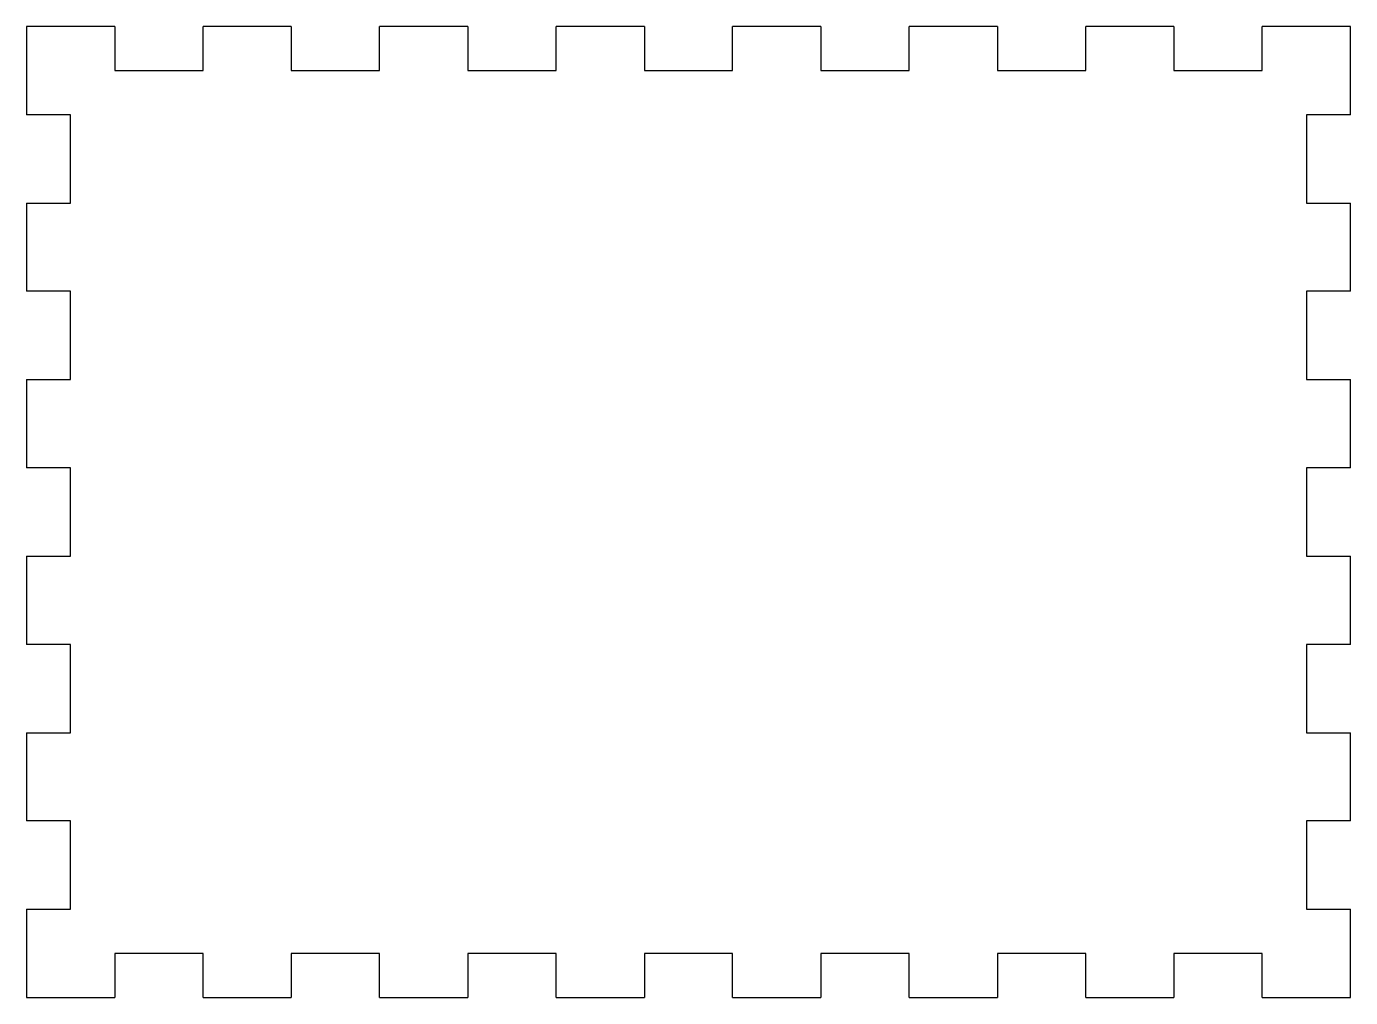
# Model space of a CAD drawing. Extents: x -3.75 to 3.75, y -2.75 to 2.75.
import ezdxf

# ---------------------------------------------------------------- set-up
doc = ezdxf.new("R2010")
doc.units = 0
doc.header["$MEASUREMENT"] = 0
doc.layers.get('0').update_dxf_attribs({"linetype": 'CONTINUOUS'})

msp = doc.modelspace()

# ---------------------------------------------------------------- linework, layer by layer
at = {"color": 7, "linetype": 'CONTINUOUS'}
for p, q in [((-3.25, 2.75), (-3.75, 2.75)), ((-3.75, 2.75), (-3.75, 2.25)), ((-3.25, 2.75), (-3.25, 2.5)), ((-2.25, 2.75), (-2.75, 2.75)), ((-2.75, 2.5), (-2.75, 2.75)), ((-2.25, 2.75), (-2.25, 2.5)), ((-1.25, 2.75), (-1.75, 2.75)), ((-1.75, 2.5), (-1.75, 2.75)), ((-1.25, 2.75), (-1.25, 2.5)), ((-0.25, 2.75), (-0.75, 2.75)), ((-0.75, 2.5), (-0.75, 2.75)), ((-0.25, 2.75), (-0.25, 2.5)), ((0.75, 2.75), (0.25, 2.75)), ((0.25, 2.5), (0.25, 2.75)), ((0.75, 2.75), (0.75, 2.5)), ((1.75, 2.75), (1.25, 2.75)), ((1.25, 2.5), (1.25, 2.75)), ((1.75, 2.75), (1.75, 2.5)), ((2.75, 2.75), (2.25, 2.75)), ((2.25, 2.5), (2.25, 2.75)), ((2.75, 2.75), (2.75, 2.5)), ((3.75, 2.75), (3.25, 2.75)), ((3.25, 2.5), (3.25, 2.75)), ((3.75, 2.25), (3.75, 2.75)), ((-3.25, 2.5), (-2.75, 2.5)), ((-2.25, 2.5), (-1.75, 2.5)), ((-1.25, 2.5), (-0.75, 2.5)), ((-0.25, 2.5), (0.25, 2.5)), ((0.75, 2.5), (1.25, 2.5)), ((1.75, 2.5), (2.25, 2.5)), ((2.75, 2.5), (3.25, 2.5)), ((-3.5, 2.25), (-3.75, 2.25)), ((-3.5, 1.75), (-3.5, 2.25)), ((3.5, 2.25), (3.5, 1.75)), ((3.75, 2.25), (3.5, 2.25)), ((-3.75, 1.75), (-3.5, 1.75)), ((-3.75, 1.75), (-3.75, 1.25)), ((3.5, 1.75), (3.75, 1.75)), ((3.75, 1.25), (3.75, 1.75)), ((-3.5, 1.25), (-3.75, 1.25)), ((-3.5, 0.75), (-3.5, 1.25)), ((3.5, 1.25), (3.5, 0.75)), ((3.75, 1.25), (3.5, 1.25)), ((-3.75, 0.75), (-3.5, 0.75)), ((-3.75, 0.75), (-3.75, 0.25)), ((3.5, 0.75), (3.75, 0.75)), ((3.75, 0.25), (3.75, 0.75)), ((-3.5, 0.25), (-3.75, 0.25)), ((-3.5, -0.25), (-3.5, 0.25)), ((3.5, 0.25), (3.5, -0.25)), ((3.75, 0.25), (3.5, 0.25)), ((-3.75, -0.25), (-3.5, -0.25)), ((-3.75, -0.25), (-3.75, -0.75)), ((3.5, -0.25), (3.75, -0.25)), ((3.75, -0.75), (3.75, -0.25)), ((-3.5, -0.75), (-3.75, -0.75)), ((-3.5, -1.25), (-3.5, -0.75)), ((3.5, -0.75), (3.5, -1.25)), ((3.75, -0.75), (3.5, -0.75)), ((-3.75, -1.25), (-3.5, -1.25)), ((-3.75, -1.25), (-3.75, -1.75)), ((3.5, -1.25), (3.75, -1.25)), ((3.75, -1.75), (3.75, -1.25)), ((-3.5, -1.75), (-3.75, -1.75)), ((-3.5, -2.25), (-3.5, -1.75)), ((3.5, -1.75), (3.5, -2.25)), ((3.75, -1.75), (3.5, -1.75)), ((-3.75, -2.25), (-3.5, -2.25)), ((-3.75, -2.25), (-3.75, -2.75)), ((3.5, -2.25), (3.75, -2.25)), ((3.75, -2.75), (3.75, -2.25)), ((-3.25, -2.5), (-3.25, -2.75)), ((-2.75, -2.5), (-3.25, -2.5)), ((-2.75, -2.75), (-2.75, -2.5)), ((-2.25, -2.5), (-2.25, -2.75)), ((-1.75, -2.5), (-2.25, -2.5)), ((-1.75, -2.75), (-1.75, -2.5)), ((-1.25, -2.5), (-1.25, -2.75)), ((-0.75, -2.5), (-1.25, -2.5)), ((-0.75, -2.75), (-0.75, -2.5)), ((-0.25, -2.5), (-0.25, -2.75)), ((0.25, -2.5), (-0.25, -2.5)), ((0.25, -2.75), (0.25, -2.5)), ((0.75, -2.5), (0.75, -2.75)), ((1.25, -2.5), (0.75, -2.5)), ((1.25, -2.75), (1.25, -2.5)), ((1.75, -2.5), (1.75, -2.75)), ((2.25, -2.5), (1.75, -2.5)), ((2.25, -2.75), (2.25, -2.5)), ((2.75, -2.5), (2.75, -2.75)), ((3.25, -2.5), (2.75, -2.5)), ((3.25, -2.75), (3.25, -2.5)), ((-3.75, -2.75), (-3.25, -2.75)), ((-2.75, -2.75), (-2.25, -2.75)), ((-1.75, -2.75), (-1.25, -2.75)), ((-0.75, -2.75), (-0.25, -2.75)), ((0.25, -2.75), (0.75, -2.75)), ((1.25, -2.75), (1.75, -2.75)), ((2.25, -2.75), (2.75, -2.75)), ((3.25, -2.75), (3.75, -2.75))]:
    msp.add_line(p, q, dxfattribs=at)

doc.saveas('drawing.dxf')
